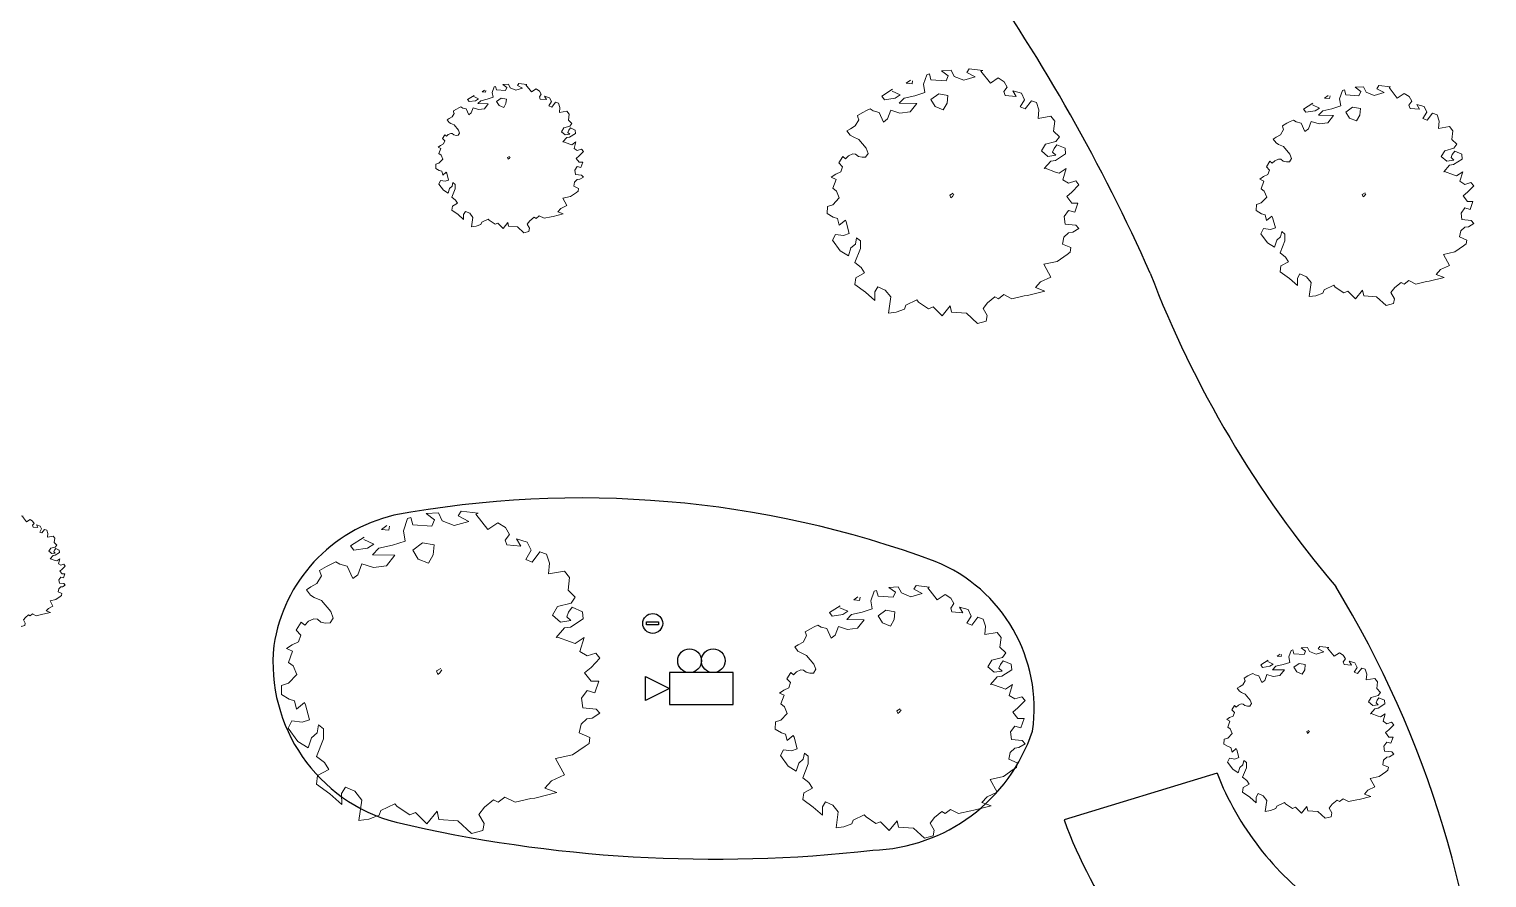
# Model space of a CAD drawing. Extents: x 2080 to 102399, y 2071 to 93424.
# Drawn here: x 80459 to 81556, y 77808 to 78447 of the extents above; entities that cross this region are included whole.
import ezdxf

# ---------------------------------------------------------------- set-up
doc = ezdxf.new("R2010")
doc.units = 0
doc.header["$LTSCALE"] = 20
doc.header["$MEASUREMENT"] = 0
for name, color, linetype, lineweight in [('camera', 11, 'Continuous', 13), ('Mango tree', 96, 'Continuous', 5), ('sappotta', 114, 'Continuous', 5)]:
    doc.layers.add(name, color=color, linetype=linetype, lineweight=lineweight)
for name, color, linetype in [('DIMLINE', 254, 'Continuous'), ('ELEC', 11, 'Continuous'), ('road', 2, 'Continuous')]:
    doc.layers.add(name, color=color, linetype=linetype)

# ---------------------------------------------------------------- blocks, each defined once
blk = doc.blocks.new('NEEM')
at = {"layer": 'sappotta', "linetype": 'Continuous'}
for p, q in [((0.003, 1.132), (-0.083, 1.127)), ((-0.083, 1.127), (-0.023, 1.083)), ((0.03, 1.077), (0.003, 1.132)), ((0.162, 1.144), (0.142, 1.112)), ((0.283, 1.13), (0.162, 1.144)), ((0.267, 1.123), (0.283, 1.13)), ((-0.359, 1.043), (-0.396, 1.016)), ((-0.345, 1.011), (-0.34, 1.039)), ((-0.213, 1.092), (-0.242, 1.007)), ((-0.191, 1.099), (-0.213, 1.092)), ((-0.177, 1.048), (-0.191, 1.099)), ((-0.043, 1.039), (-0.177, 1.048)), ((-0.023, 1.083), (-0.043, 1.039)), ((0.114, 1.043), (0.03, 1.077)), ((0.216, 1.072), (0.114, 1.043)), ((0.142, 1.112), (0.216, 1.072)), ((0.351, 1.016), (0.267, 1.123)), ((0.421, 1.063), (0.351, 1.016)), ((0.473, 1.03), (0.421, 1.063)), ((0.501, 0.982), (0.473, 1.03)), ((-0.517, 0.963), (-0.614, 0.901)), ((-0.521, 0.945), (-0.521, 0.945)), ((-0.449, 0.913), (-0.521, 0.945)), ((-0.396, 1.016), (-0.345, 1.011)), ((-0.23, 0.935), (-0.32, 0.906)), ((-0.242, 1.007), (-0.23, 0.935)), ((-0.108, 0.922), (-0.177, 0.872)), ((-0.027, 0.908), (-0.108, 0.922)), ((0.472, 0.942), (0.501, 0.982)), ((0.483, 0.908), (0.472, 0.942)), ((0.551, 0.95), (0.581, 0.9)), ((0.627, 0.928), (0.551, 0.95)), ((0.654, 0.87), (0.627, 0.928)), ((-0.614, 0.901), (-0.589, 0.87)), ((-0.589, 0.87), (-0.494, 0.884)), ((-0.494, 0.884), (-0.449, 0.913)), ((-0.415, 0.884), (-0.459, 0.839)), ((-0.459, 0.839), (-0.303, 0.837)), ((-0.32, 0.906), (-0.415, 0.884)), ((-0.303, 0.837), (-0.361, 0.762)), ((-0.177, 0.872), (-0.139, 0.809)), ((-0.067, 0.78), (-0.034, 0.839)), ((-0.034, 0.839), (-0.027, 0.908)), ((0.581, 0.9), (0.483, 0.908)), ((0.616, 0.806), (0.654, 0.87)), ((0.715, 0.86), (0.66, 0.788)), ((0.762, 0.844), (0.715, 0.86)), ((0.783, 0.779), (0.762, 0.844)), ((-0.783, 0.757), (-0.83, 0.729)), ((-0.83, 0.729), (-0.826, 0.714)), ((-0.749, 0.774), (-0.783, 0.757)), ((-0.717, 0.789), (-0.749, 0.774)), ((-0.689, 0.772), (-0.717, 0.789)), ((-0.638, 0.758), (-0.689, 0.772)), ((-0.598, 0.672), (-0.638, 0.758)), ((-0.533, 0.776), (-0.562, 0.699)), ((-0.452, 0.75), (-0.533, 0.776)), ((-0.361, 0.762), (-0.452, 0.75)), ((-0.139, 0.809), (-0.067, 0.78)), ((0.66, 0.788), (0.616, 0.806)), ((0.776, 0.704), (0.783, 0.779)), ((0.888, 0.723), (0.776, 0.704)), ((0.924, 0.679), (0.888, 0.723)), ((-0.85, 0.638), (-0.892, 0.613)), ((-0.818, 0.692), (-0.85, 0.638)), ((-0.826, 0.714), (-0.818, 0.692)), ((-0.562, 0.699), (-0.598, 0.672)), ((0.913, 0.591), (0.924, 0.679)), ((-0.892, 0.613), (-0.923, 0.594)), ((-0.923, 0.594), (-0.895, 0.555)), ((-0.895, 0.555), (-0.868, 0.54)), ((-0.868, 0.54), (-0.818, 0.517)), ((-0.818, 0.517), (-0.752, 0.44)), ((0.964, 0.541), (0.913, 0.591)), ((0.934, 0.5), (0.964, 0.541)), ((-0.752, 0.44), (-0.735, 0.394)), ((0.804, 0.415), (0.84, 0.475)), ((0.86, 0.367), (0.804, 0.415)), ((0.84, 0.475), (0.934, 0.5)), ((0.917, 0.437), (0.904, 0.404)), ((0.942, 0.471), (0.917, 0.437)), ((1.014, 0.439), (0.942, 0.471)), ((1.018, 0.389), (1.014, 0.439)), ((-0.96, 0.366), (-0.994, 0.31)), ((-0.994, 0.31), (-0.961, 0.275)), ((-0.935, 0.345), (-0.96, 0.366)), ((-0.908, 0.372), (-0.935, 0.345)), ((-0.87, 0.389), (-0.908, 0.372)), ((-0.846, 0.386), (-0.87, 0.389)), ((-0.821, 0.367), (-0.846, 0.386)), ((-0.788, 0.359), (-0.821, 0.367)), ((-0.757, 0.361), (-0.788, 0.359)), ((-0.735, 0.394), (-0.757, 0.361)), ((0.829, 0.259), (0.888, 0.326)), ((0.933, 0.378), (0.86, 0.367)), ((0.888, 0.326), (0.93, 0.332)), ((0.904, 0.404), (0.933, 0.378)), ((0.93, 0.332), (1.018, 0.389)), ((-1.023, 0.208), (-1.062, 0.182)), ((-0.978, 0.229), (-1.023, 0.208)), ((-0.961, 0.275), (-0.978, 0.229)), ((0.838, 0.262), (0.829, 0.259)), ((0.931, 0.228), (0.838, 0.262)), ((0.962, 0.217), (0.931, 0.228)), ((1.025, 0.259), (0.962, 0.217)), ((0.996, 0.16), (1.025, 0.259)), ((-1.062, 0.182), (-1.02, 0.162)), ((-1.02, 0.162), (-1.049, 0.084)), ((1.046, 0.129), (0.996, 0.16)), ((1.109, 0.149), (1.046, 0.129)), ((1.074, 0.049), (1.137, 0.114)), ((1.137, 0.114), (1.109, 0.149)), ((-1.049, 0.084), (-1.017, 0.059)), ((-1.017, 0.059), (-0.991, -0.002)), ((0.02, 0.041), (-0.009, 0.024)), ((-0.009, 0.024), (0, 0)), ((0, 0), (0.014, 0.011)), ((0.014, 0.011), (0.027, 0.031)), ((1.029, 0.011), (1.074, 0.049)), ((1.074, -0.047), (1.029, 0.011)), ((-1.097, -0.077), (-1.098, -0.14)), ((-1.048, -0.062), (-1.097, -0.077)), ((-0.991, -0.002), (-1.048, -0.062)), ((1.129, -0.047), (1.074, -0.047)), ((1.1, -0.129), (1.129, -0.047)), ((-1.098, -0.14), (-1.044, -0.173)), ((-1.044, -0.173), (-1.007, -0.185)), ((-1.007, -0.185), (-0.992, -0.244)), ((-0.992, -0.244), (-0.937, -0.198)), ((-0.937, -0.198), (-0.93, -0.213)), ((1.007, -0.166), (1.046, -0.114)), ((1.016, -0.234), (1.007, -0.166)), ((1.046, -0.114), (1.1, -0.129)), ((-0.93, -0.213), (-0.902, -0.318)), ((1.11, -0.243), (1.016, -0.234)), ((1.045, -0.311), (1.083, -0.306)), ((1.083, -0.306), (1.137, -0.273)), ((1.137, -0.273), (1.11, -0.243)), ((-1.025, -0.325), (-1.052, -0.378)), ((-1.052, -0.378), (-0.982, -0.471)), ((-0.953, -0.336), (-1.025, -0.325)), ((-0.902, -0.318), (-0.953, -0.336)), ((-0.848, -0.411), (-0.837, -0.355)), ((-0.837, -0.355), (-0.803, -0.383)), ((-0.803, -0.383), (-0.803, -0.452)), ((0.992, -0.411), (1.004, -0.349)), ((1.004, -0.349), (1.045, -0.311)), ((-0.982, -0.471), (-0.91, -0.516)), ((-0.91, -0.516), (-0.888, -0.446)), ((-0.888, -0.446), (-0.848, -0.411)), ((-0.803, -0.452), (-0.853, -0.576)), ((0.943, -0.565), (1.032, -0.503)), ((1.066, -0.443), (0.992, -0.411)), ((1.032, -0.503), (1.061, -0.484)), ((1.061, -0.484), (1.066, -0.443)), ((-0.853, -0.576), (-0.797, -0.619)), ((0.826, -0.591), (0.943, -0.565)), ((0.887, -0.704), (0.826, -0.591)), ((-0.844, -0.71), (-0.852, -0.77)), ((-0.766, -0.668), (-0.844, -0.71)), ((-0.797, -0.619), (-0.766, -0.668)), ((0.797, -0.747), (0.887, -0.704)), ((-0.852, -0.77), (-0.758, -0.838)), ((-0.676, -0.836), (-0.649, -0.791)), ((-0.649, -0.791), (-0.582, -0.82)), ((0.751, -0.797), (0.797, -0.747)), ((0.834, -0.828), (0.751, -0.797)), ((-0.758, -0.838), (-0.675, -0.912)), ((-0.675, -0.912), (-0.676, -0.836)), ((-0.582, -0.82), (-0.534, -0.881)), ((-0.534, -0.881), (-0.554, -1.025)), ((-0.401, -0.955), (-0.302, -0.907)), ((-0.302, -0.907), (-0.286, -0.926)), ((0.327, -0.932), (0.391, -0.879)), ((0.391, -0.879), (0.423, -0.897)), ((0.423, -0.897), (0.47, -0.86)), ((0.47, -0.86), (0.543, -0.896)), ((0.543, -0.896), (0.652, -0.871)), ((0.652, -0.871), (0.68, -0.867)), ((0.68, -0.867), (0.834, -0.828)), ((-0.554, -1.025), (-0.486, -1.015)), ((-0.486, -1.015), (-0.413, -0.988)), ((-0.413, -0.988), (-0.401, -0.955)), ((-0.286, -0.926), (-0.197, -0.986)), ((-0.197, -0.986), (-0.157, -0.969)), ((-0.157, -0.969), (-0.078, -1.049)), ((-0.078, -1.049), (-0.006, -0.96)), ((-0.006, -0.96), (0.006, -1.017)), ((0.006, -1.017), (0.139, -1.026)), ((0.287, -0.982), (0.327, -0.932)), ((0.324, -1.046), (0.287, -0.982)), ((0.139, -1.026), (0.236, -1.115)), ((0.236, -1.115), (0.314, -1.096)), ((0.314, -1.096), (0.324, -1.046))]:
    blk.add_line(p, q, dxfattribs=at)
blk = doc.blocks.new('A$C16A84746')
at = {"layer": 'ELEC'}
blk.add_lwpolyline([(14.9, 44.1), (61.5, 44.1), (61.5, 32.9), (14.9, 32.9)], close=True, dxfattribs=at)
blk.add_circle((38.5, 38.5), 38.5, dxfattribs=at)
blk = doc.blocks.new('A$C22A82026')
at = {"layer": 'ELEC', "ltscale": 0.5}
blk.add_lwpolyline([(-10.21, 5.71), (-10.21, -6.29), (13.79, -6.29), (13.79, 5.71)], close=True, dxfattribs=at)
blk.add_lwpolyline([(-10.21, -0.29), (-19.21, -4.79), (-19.21, 4.21), (-10.21, -0.29)], dxfattribs=at)
blk = doc.blocks.new('A$C265A360F')
at = {"layer": 'ELEC', "ltscale": 0.5}
for centre in [(33.1, 20.9), (50.9, 20.9)]:
    blk.add_circle(centre, 8.94, dxfattribs=at)
at = {"layer": 'ELEC', "ltscale": 0.5, "xscale": 2, "yscale": 2, "zscale": 2}
blk.add_blockref('A$C22A82026', (38.4, 0.6), dxfattribs=at)

msp = doc.modelspace()

# ---------------------------------------------------------------- linework, layer by layer
at = {"layer": 'DIMLINE', "ltscale": 0.5}
msp.add_line((81352.951, 77886.757), (81237.881, 77851.592), dxfattribs=at)
for centre, radius, start, end in [((81563.63, 77969.706), 226.421, 201.490727, 234.13611), ((81560.144, 77968.683), 342.876, 199.968137, 232.058068)]:
    msp.add_arc(centre, radius, start, end, dxfattribs=at)
at = {"layer": 'road', "linetype": 'Continuous', "ltscale": 0.5}
for centre, radius, start, end in [((80043.964, 77703.432), 1377.482, 23.970529, 35.069996), ((82063.218, 78554.611), 814.541, 200.973567, 220.343831), ((80771.978, 77619.381), 784.766, 2.335001, 31.318542)]:
    msp.add_arc(centre, radius, start, end, dxfattribs=at)
at = {"layer": 'road', "ltscale": 0.5}
for centre, radius, start, end in [((80874.185, 77325.385), 768.474, 69.704906, 100.558503), ((80760.517, 77965.044), 118.943, 103.193057, 171.404919), ((81096.015, 77935.553), 119.297, 351.766305, 67.984499), ((80766.577, 77970.072), 124.323, 174.1149, 255.257191), ((81089.378, 77960.318), 131.539, 271.906622, 341.448429), ((80974.96, 78875.469), 1053.337, 256.828483, 276.475557)]:
    msp.add_arc(centre, radius, start, end, dxfattribs=at)

# ---------------------------------------------------------------- block references
at = {"layer": 'camera', "ltscale": 0.5}
msp.add_blockref('A$C265A360F', (80922.811, 77950.52), dxfattribs=at)
at = {"layer": 'ELEC', "linetype": 'Continuous', "ltscale": 0.5, "xscale": 0.1943999999930384, "yscale": 0.1943999999930384, "zscale": 0.1943999999930384}
msp.add_blockref('A$C16A84746', (80920.667, 77991.996), dxfattribs=at)
at = {"layer": 'Mango tree', "linetype": 'Continuous'}
for p, xscale, yscale, zscale in [((81152.579, 78319.764), 84.75708026281791, 84.75708026281791, 84.75708026281791), ((80819.363, 78348.834), 49.73619491429417, 49.73619491429417, 49.73619491429417), ((81462.924, 78320.4), 73.21909050777322, 73.21909050777322, 73.21909050777322), ((80443.844, 78038.433), 37.00220511344378, 37.00220511344378, 37.00220511344378), ((80766.457, 77961.15), 107.2883329494362, 107.2883329494362, 107.2883329494362), ((81112.791, 77931.819), 84.10892961843638, 84.10892961843638, 84.10892961843638), ((81420.976, 77916.681), 57.19312559596437, 57.19312559596437, 57.19312559596437)]:
    msp.add_blockref('NEEM', p, dxfattribs=dict(at, xscale=xscale, yscale=yscale, zscale=zscale))

doc.saveas('drawing.dxf')
